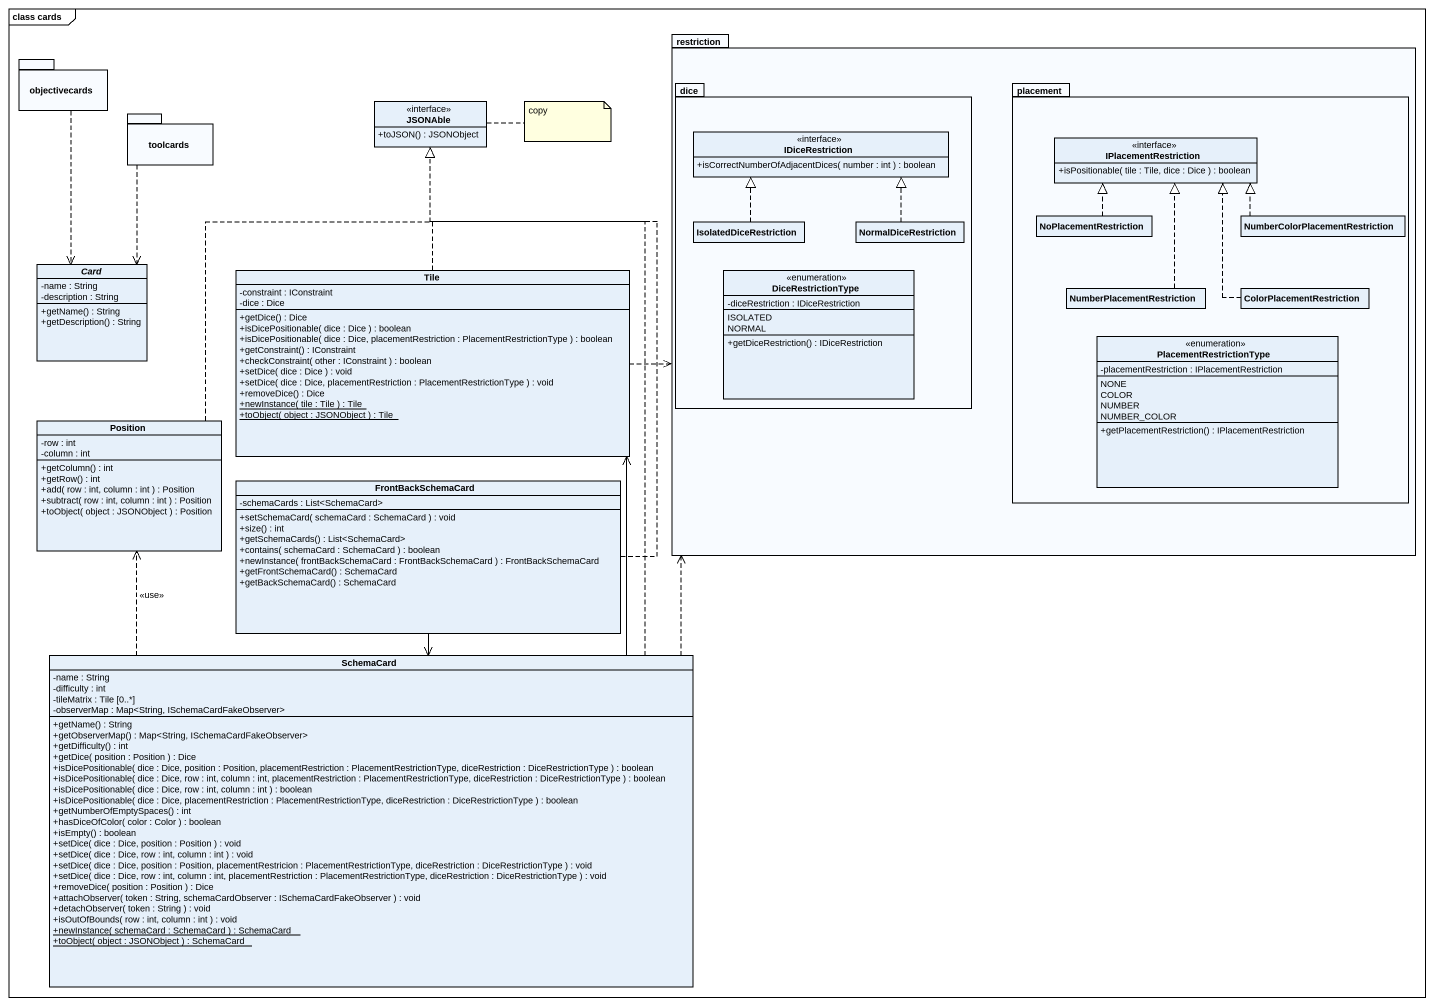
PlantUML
@startuml
mainframe class cards
hide circle
hide empty members
skinparam classAttributeIconSize 0
package restriction {
  package dice {
    interface IDiceRestriction {
      +isCorrectNumberOfAdjacentDices( number : int ) : boolean
    }
    class IsolatedDiceRestriction
    class NormalDiceRestriction
    enum DiceRestrictionType {
      -diceRestriction : IDiceRestriction
      ISOLATED
      NORMAL
      +getDiceRestriction() : IDiceRestriction
    }
  }
  package placement {
    interface IPlacementRestriction {
      +isPositionable( tile : Tile, dice : Dice ) : boolean
    }
    class NoPlacementRestriction
    class "NumberColorPlacementRestriction" as NumberColorPlacementRestrict
    class NumberPlacementRestriction
    class ColorPlacementRestriction
    enum PlacementRestrictionType {
      -placementRestriction : IPlacementRestriction
      NONE
      COLOR
      NUMBER
      NUMBER_COLOR
      +getPlacementRestriction() : IPlacementRestriction
    }
  }
}
package objectivecards {
}
package toolcards {
}
interface JSONAble {
  +toJSON() : JSONObject
}
abstract class "Card" as Card_ {
  -name : String
  -description : String
  +getName() : String
  +getDescription() : String
}
class Tile {
  -constraint : IConstraint
  -dice : Dice
  +getDice() : Dice
  +isDicePositionable( dice : Dice ) : boolean
  +isDicePositionable( dice : Dice, placementRestriction : PlacementRestrictionType ) : boolean
  +getConstraint() : IConstraint
  +checkConstraint( other : IConstraint ) : boolean
  +setDice( dice : Dice ) : void
  +setDice( dice : Dice, placementRestriction : PlacementRestrictionType ) : void
  +removeDice() : Dice
  {static} +newInstance( tile : Tile ) : Tile
  {static} +toObject( object : JSONObject ) : Tile
}
class Position {
  -row : int
  -column : int
  +getColumn() : int
  +getRow() : int
  +add( row : int, column : int ) : Position
  +subtract( row : int, column : int ) : Position
  +toObject( object : JSONObject ) : Position
}
class FrontBackSchemaCard {
  -schemaCards : List<SchemaCard>
  +setSchemaCard( schemaCard : SchemaCard ) : void
  +size() : int
  +getSchemaCards() : List<SchemaCard>
  +contains( schemaCard : SchemaCard ) : boolean
  +newInstance( frontBackSchemaCard : FrontBackSchemaCard ) : FrontBackSchemaCard
  +getFrontSchemaCard() : SchemaCard
  +getBackSchemaCard() : SchemaCard
}
class SchemaCard {
  -name : String
  -difficulty : int
  -tileMatrix : Tile [0..*]
  -observerMap : Map<String, ISchemaCardFakeObserver>
  +getName() : String
  +getObserverMap() : Map<String, ISchemaCardFakeObserver>
  +getDifficulty() : int
  +getDice( position : Position ) : Dice
  +isDicePositionable( dice : Dice, position : Position, placementRestriction : PlacementRestrictionType, diceRestriction : DiceRestrictionType ) : boolean
  +isDicePositionable( dice : Dice, row : int, column : int, placementRestriction : PlacementRestrictionType, diceRestriction : DiceRestrictionType ) : boolean
  +isDicePositionable( dice : Dice, row : int, column : int ) : boolean
  +isDicePositionable( dice : Dice, placementRestriction : PlacementRestrictionType, diceRestriction : DiceRestrictionType ) : boolean
  +getNumberOfEmptySpaces() : int
  +hasDiceOfColor( color : Color ) : boolean
  +isEmpty() : boolean
  +setDice( dice : Dice, position : Position ) : void
  +setDice( dice : Dice, row : int, column : int ) : void
  +setDice( dice : Dice, position : Position, placementRestricion : PlacementRestrictionType, diceRestriction : DiceRestrictionType ) : void
  +setDice( dice : Dice, row : int, column : int, placementRestriction : PlacementRestrictionType, diceRestriction : DiceRestrictionType ) : void
  +removeDice( position : Position ) : Dice
  +attachObserver( token : String, schemaCardObserver : ISchemaCardFakeObserver ) : void
  +detachObserver( token : String ) : void
  +isOutOfBounds( row : int, column : int ) : void
  {static} +newInstance( schemaCard : SchemaCard ) : SchemaCard
  {static} +toObject( object : JSONObject ) : SchemaCard
}
objectivecards ..> Card_
toolcards ..> Card_
IsolatedDiceRestriction .up.|> IDiceRestriction
NormalDiceRestriction .up.|> IDiceRestriction
NoPlacementRestriction .up.|> IPlacementRestriction
NumberColorPlacementRestrict .left.|> IPlacementRestriction
Tile .right.> restriction
Tile .up.|> JSONAble
NumberPlacementRestriction .up.|> IPlacementRestriction
ColorPlacementRestriction .up.|> IPlacementRestriction
Position .up.|> JSONAble
FrontBackSchemaCard .up.|> JSONAble
FrontBackSchemaCard --> SchemaCard
SchemaCard .up.> restriction
SchemaCard .up.|> JSONAble
SchemaCard -up-> Tile
SchemaCard .up.> Position : <<use>>
note right of JSONAble : copy
@enduml
